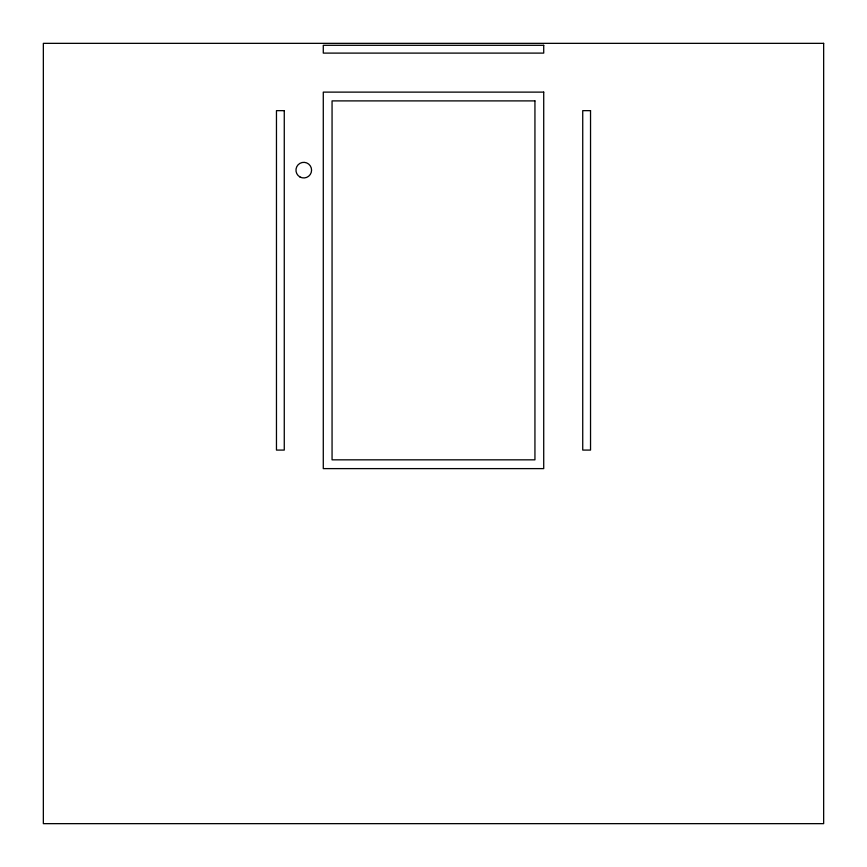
<?xml version="1.0" encoding="UTF-8"?>
<svg xmlns="http://www.w3.org/2000/svg" width="867" height="867" viewBox="0 0 867 867"><rect width="100%" height="100%" fill="white"/><g stroke="black" fill="none" stroke-linecap="round" stroke-linejoin="round"><path stroke-width="1.3" d="M823.65 43.35L43.35 43.35L43.35 823.65L823.65 823.65L823.65 43.35M543.717 45.301L323.283 45.301L323.283 53.104L543.717 53.104L543.717 45.301M543.717 92.119L323.283 92.119L323.283 468.613L543.717 468.613L543.717 92.119M534.939 100.897L332.061 100.897L332.061 459.835L534.939 459.835L534.939 100.897M284.268 110.651L276.465 110.651L276.465 450.081L284.268 450.081L284.268 110.651M590.535 110.651L582.732 110.651L582.732 450.081L590.535 450.081L590.535 110.651M299.874 176.911A7.803 7.803 0 0 0 311.578 170.149A7.803 7.803 0 0 0 299.874 163.386A7.803 7.803 0 0 0 299.874 176.911"/></g></svg>
